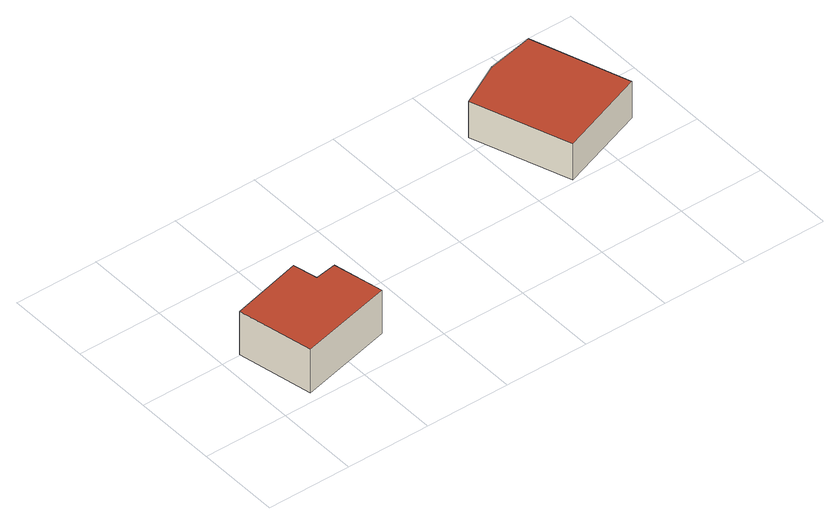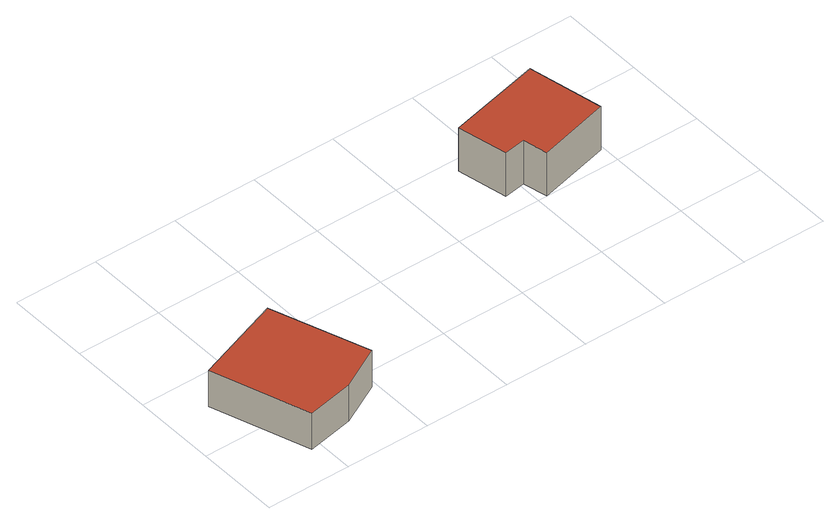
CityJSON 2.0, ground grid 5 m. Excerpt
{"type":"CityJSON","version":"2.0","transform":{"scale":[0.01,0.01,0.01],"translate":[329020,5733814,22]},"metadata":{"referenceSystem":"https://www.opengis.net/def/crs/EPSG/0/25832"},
"CityObjects":{
"building1":{"type":"Building","attributes":{"Geometrietyp2DReferenz":"3000","Gemeindeschluessel":"05170012","function":"31001_2723","roofType":"1000","measuredHeight":2.81},"address":[{"country":"Germany","locality":"Hamminkeln","thoroughfareNumber":"56","thoroughfareName":"Hoogefeldstraße"}],"geometry":[{"type":"Solid","lod":"2","boundaries":[[[[0,1,2,3]],[[4,5,1,0]],[[6,7,5,4]],[[8,9,7,6]],[[10,11,9,8]],[[3,2,11,10]],[[8,6,4,0,3,10]],[[1,5,7,9,11,2]]]],"semantics":{"surfaces":[{"type":"WallSurface"},{"type":"RoofSurface"},{"type":"GroundSurface"}],"values":[[0,0,0,0,0,0,1,2]]}}]},
"building2":{"type":"Building","attributes":{"Geometrietyp2DReferenz":"3000","Gemeindeschluessel":"05170012","function":"31001_2723","roofType":"1000","measuredHeight":2.35},"geometry":[{"type":"Solid","lod":"2","boundaries":[[[[12,13,14,15]],[[16,17,13,12]],[[18,19,17,16]],[[20,21,19,18]],[[15,14,21,20]],[[18,16,12,15,20]],[[13,17,19,21,14]]]],"semantics":{"surfaces":[{"type":"WallSurface"},{"type":"RoofSurface"},{"type":"GroundSurface"}],"values":[[0,0,0,0,0,1,2]]}}]}
},
"vertices":[
[525,410,385],[525,410,104],[493,555,104],[493,555,385],[652,431,385],[652,431,104],[717,133,385],[717,133,104],[158,1,385],[158,1,104],[66,446,385],[66,446,104],
[2281,1227,275],[2281,1227,40],[2028,1094,40],[2028,1094,275],[2558,1284,275],[2558,1284,40],[2755,708,275],[2755,708,40],[2230,520,275],[2230,520,40]
]}
